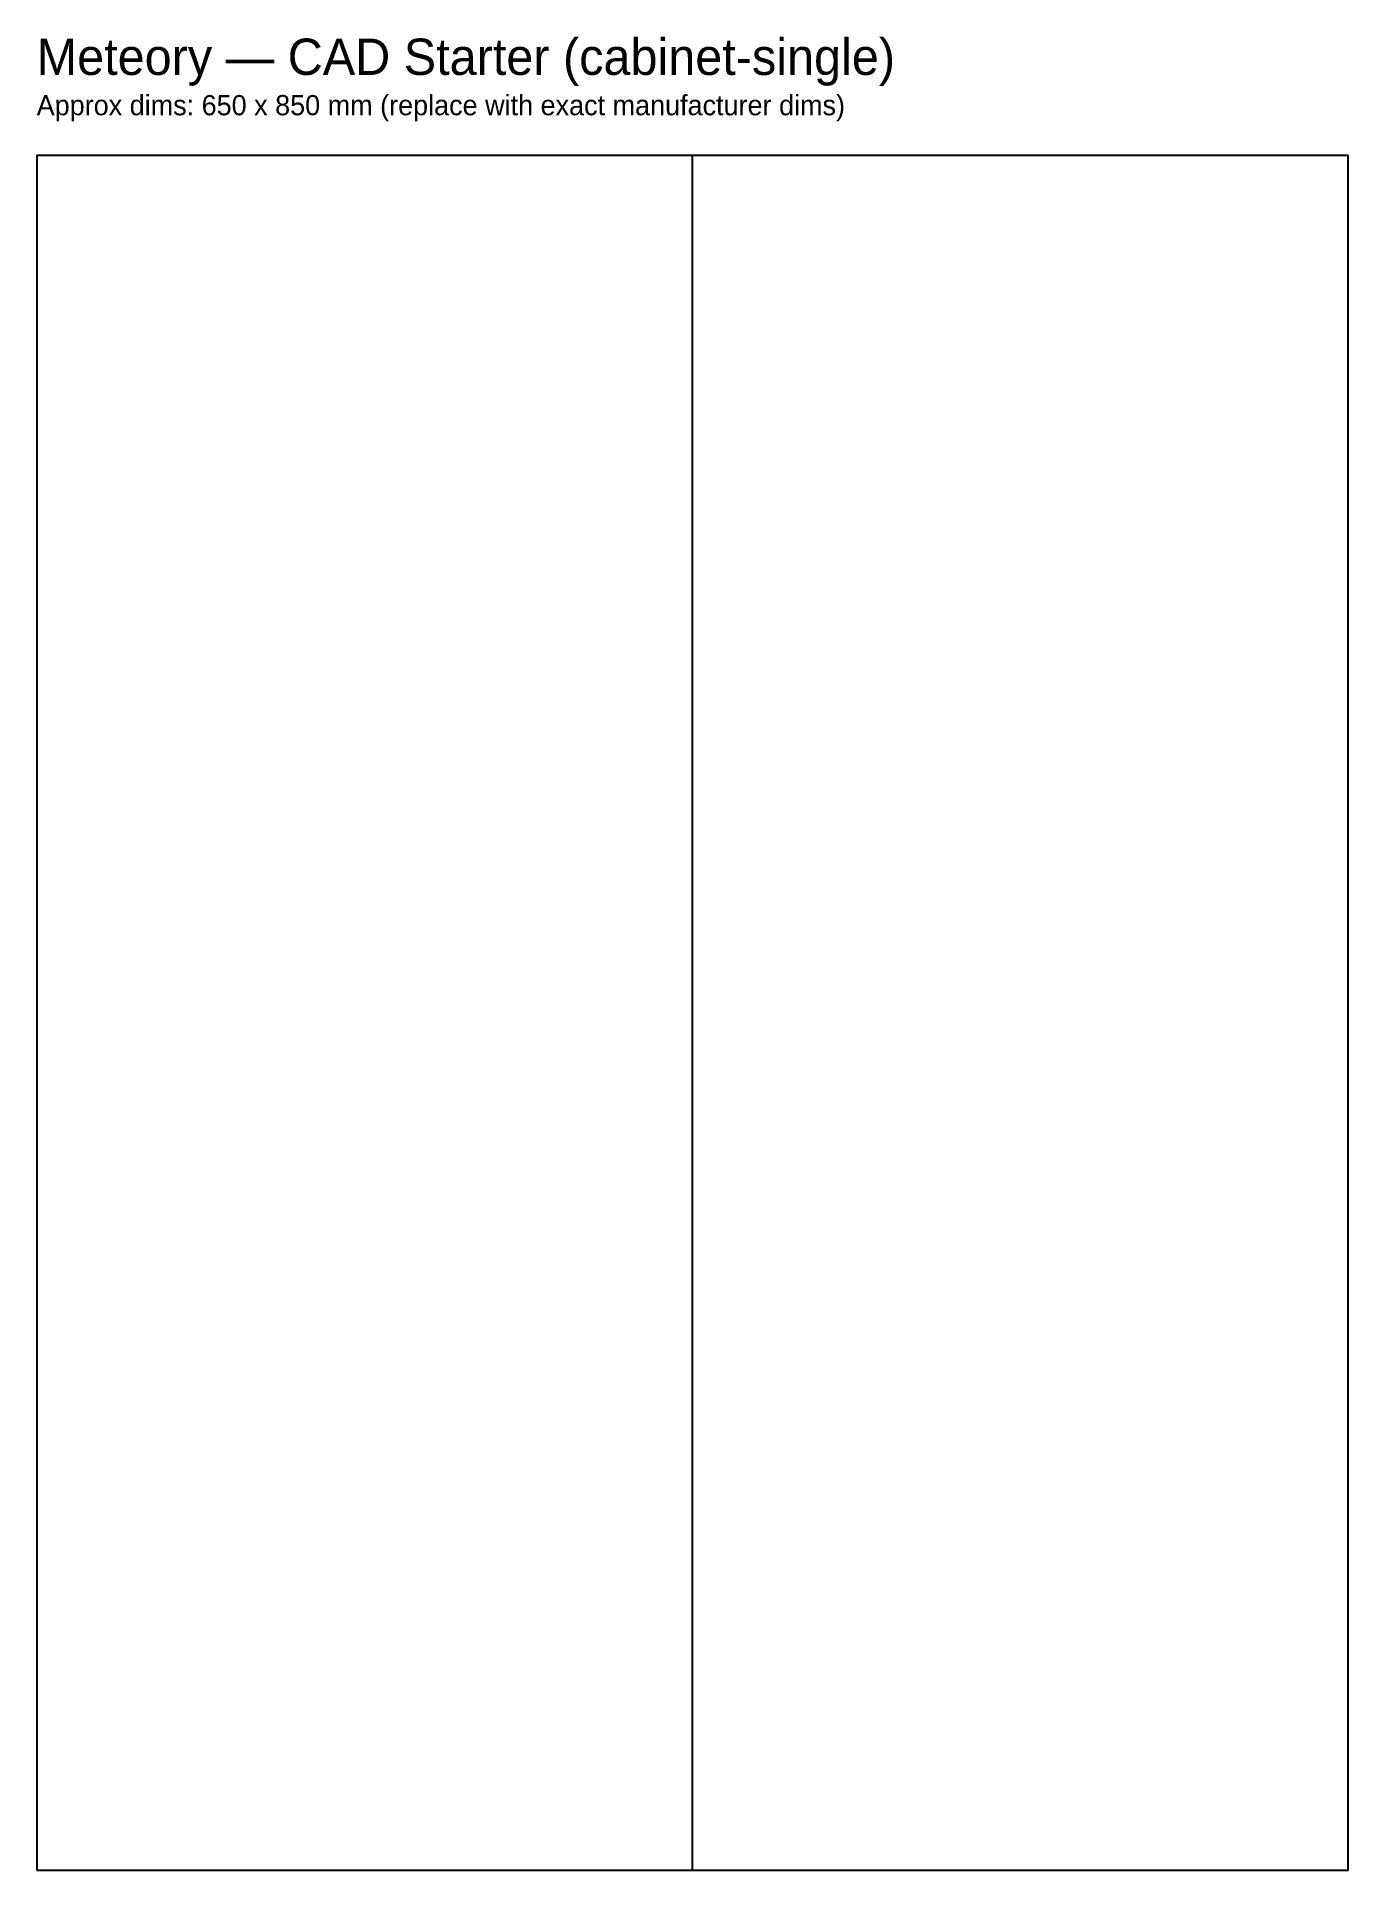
# Model space of a CAD drawing. Header units: millimetres. Extents: x 0 to 650, y 0 to 909.
import ezdxf

# ---------------------------------------------------------------- set-up
doc = ezdxf.new("R2010")
doc.units = ezdxf.units.MM

msp = doc.modelspace()

# ---------------------------------------------------------------- linework, layer by layer
msp.add_line((325, 0), (325, 850))
msp.add_lwpolyline([(0, 0), (650, 0), (650, 850), (0, 850), (0, 0)])

# ---------------------------------------------------------------- texts
for s, height, p in [('Meteory — CAD Starter (cabinet-single)', 18, (0, 890)), ('Approx dims: 650 x 850 mm (replace with exact manufacturer dims)', 10, (0, 870))]:
    msp.add_text(s, height=height).set_placement(p)

doc.saveas('drawing.dxf')
